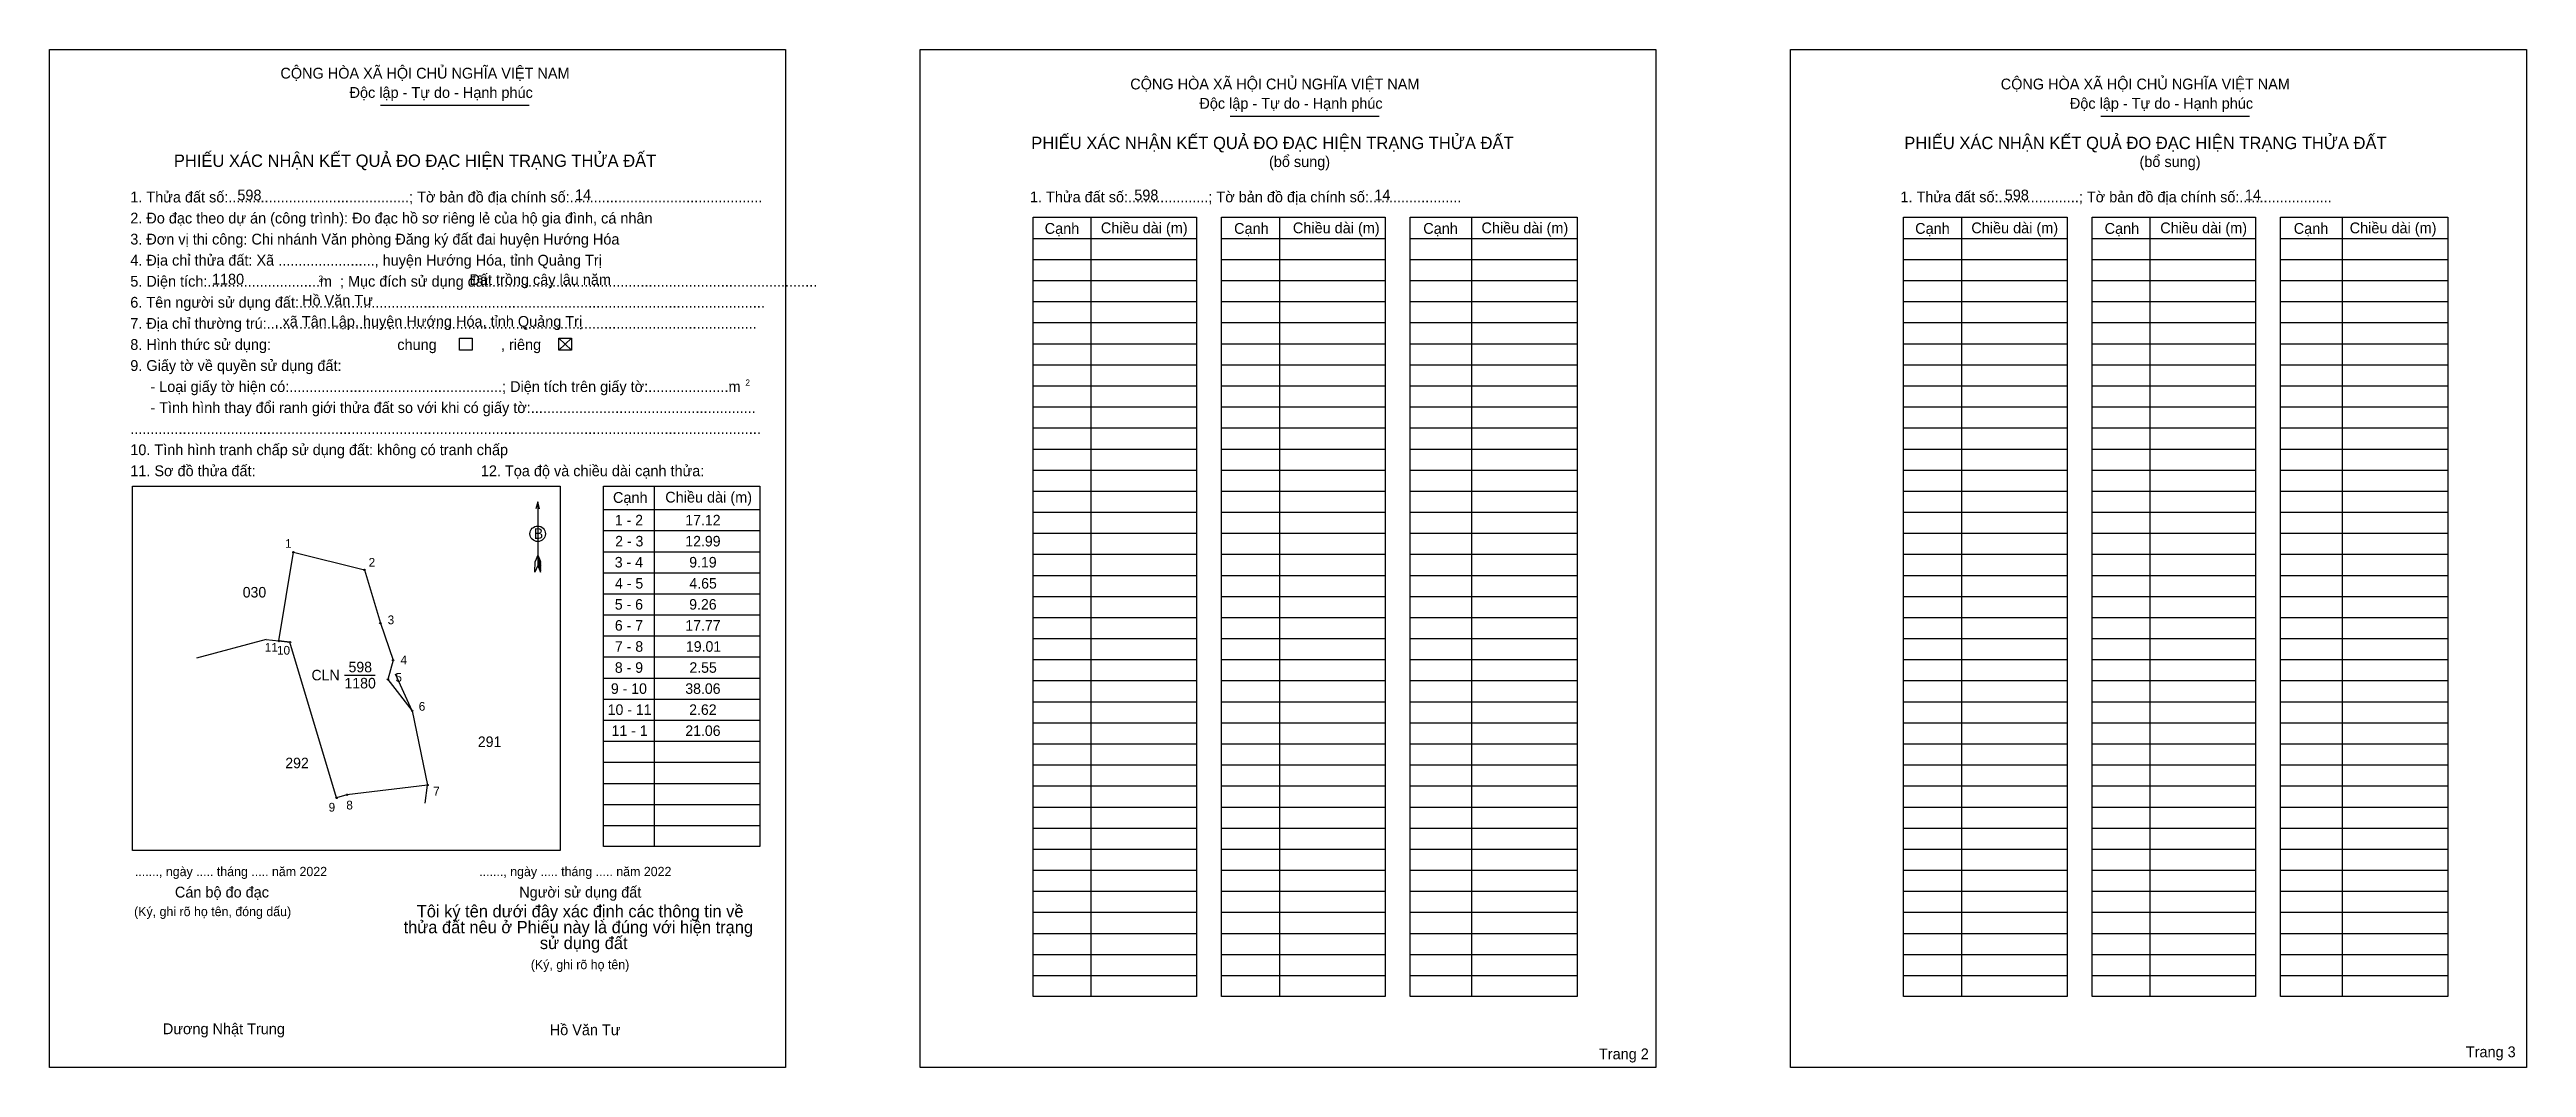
# Model space of a CAD drawing. Extents: x 548487 to 549067, y 1836420 to 1836658.
import ezdxf

# ---------------------------------------------------------------- set-up
doc = ezdxf.new("R2010")
doc.units = 0
for name, color, linetype in [('Level 1', 7, 'Continuous'), ('Level 10', 7, 'Continuous'), ('Level 11', 7, 'Continuous'), ('Level 13', 7, 'Continuous'), ('Level 2', 7, 'Continuous'), ('Level 25', 7, 'Continuous'), ('Level 48', 7, 'Continuous'), ('Level 50', 7, 'Continuous'), ('Level 52', 7, 'Continuous'), ('Level 55', 7, 'Continuous'), ('Level 6', 7, 'Continuous'), ('Level 9', 7, 'Continuous')]:
    doc.layers.add(name, color=color, linetype=linetype)

msp = doc.modelspace()

# ---------------------------------------------------------------- linework, layer by layer
at = {"layer": 'Level 1'}
for p, q in [((548486.92, 1836657.97), (548486.92, 1836657.97)), ((548690.73, 1836657.97), (548690.73, 1836657.97)), ((548564.39, 1836644.93), (548599.24, 1836644.93)), ((548763.37, 1836642.38), (548798.22, 1836642.38)), ((548967.18, 1836642.38), (549002.03, 1836642.38)), ((548717.18, 1836613.75), (548755.48, 1836613.75)), ((548730.74, 1836618.69), (548730.74, 1836436.23)), ((548761.33, 1836613.75), (548799.62, 1836613.75)), ((548774.89, 1836618.69), (548774.89, 1836436.23)), ((548805.47, 1836613.75), (548844.59, 1836613.75)), ((548819.85, 1836618.69), (548819.85, 1836436.23)), ((548920.99, 1836613.75), (548959.29, 1836613.75)), ((548934.55, 1836618.69), (548934.55, 1836436.23)), ((548965.14, 1836613.75), (549003.44, 1836613.75)), ((548978.7, 1836618.69), (548978.7, 1836436.23)), ((549009.28, 1836613.75), (549048.41, 1836613.75)), ((549023.67, 1836618.69), (549023.67, 1836436.23)), ((548717.18, 1836608.82), (548755.48, 1836608.82)), ((548761.33, 1836608.82), (548799.62, 1836608.82)), ((548805.47, 1836608.82), (548844.59, 1836608.82)), ((548920.99, 1836608.82), (548959.29, 1836608.82)), ((548965.14, 1836608.82), (549003.44, 1836608.82)), ((549009.28, 1836608.82), (549048.41, 1836608.82)), ((548717.18, 1836603.89), (548755.48, 1836603.89)), ((548761.33, 1836603.89), (548799.62, 1836603.89)), ((548805.47, 1836603.89), (548844.59, 1836603.89)), ((548920.99, 1836603.89), (548959.29, 1836603.89)), ((548965.14, 1836603.89), (549003.44, 1836603.89)), ((549009.28, 1836603.89), (549048.41, 1836603.89)), ((548717.18, 1836598.96), (548755.48, 1836598.96)), ((548761.33, 1836598.96), (548799.62, 1836598.96)), ((548805.47, 1836598.96), (548844.59, 1836598.96)), ((548920.99, 1836598.96), (548959.29, 1836598.96)), ((548965.14, 1836598.96), (549003.44, 1836598.96)), ((549009.28, 1836598.96), (549048.41, 1836598.96)), ((548606.16, 1836590.38), (548609.12, 1836587.62)), ((548606.16, 1836587.62), (548609.12, 1836590.38)), ((548717.18, 1836594.03), (548755.48, 1836594.03)), ((548761.33, 1836594.03), (548799.62, 1836594.03)), ((548805.47, 1836594.03), (548844.59, 1836594.03)), ((548920.99, 1836594.03), (548959.29, 1836594.03)), ((548965.14, 1836594.03), (549003.44, 1836594.03)), ((549009.28, 1836594.03), (549048.41, 1836594.03)), ((548717.18, 1836589.1), (548755.48, 1836589.1)), ((548761.33, 1836589.1), (548799.62, 1836589.1)), ((548805.47, 1836589.1), (548844.59, 1836589.1)), ((548920.99, 1836589.1), (548959.29, 1836589.1)), ((548965.14, 1836589.1), (549003.44, 1836589.1)), ((549009.28, 1836589.1), (549048.41, 1836589.1)), ((548717.18, 1836584.17), (548755.48, 1836584.17)), ((548717.18, 1836579.24), (548755.48, 1836579.24)), ((548761.33, 1836584.17), (548799.62, 1836584.17)), ((548761.33, 1836579.24), (548799.62, 1836579.24)), ((548805.47, 1836584.17), (548844.59, 1836584.17)), ((548805.47, 1836579.24), (548844.59, 1836579.24)), ((548920.99, 1836584.17), (548959.29, 1836584.17)), ((548920.99, 1836579.24), (548959.29, 1836579.24)), ((548965.14, 1836584.17), (549003.44, 1836584.17)), ((548965.14, 1836579.24), (549003.44, 1836579.24)), ((549009.28, 1836584.17), (549048.41, 1836584.17)), ((549009.28, 1836579.24), (549048.41, 1836579.24)), ((548717.18, 1836574.31), (548755.48, 1836574.31)), ((548761.33, 1836574.31), (548799.62, 1836574.31)), ((548805.47, 1836574.31), (548844.59, 1836574.31)), ((548920.99, 1836574.31), (548959.29, 1836574.31)), ((548965.14, 1836574.31), (549003.44, 1836574.31)), ((549009.28, 1836574.31), (549048.41, 1836574.31)), ((548717.18, 1836569.37), (548755.48, 1836569.37)), ((548761.33, 1836569.37), (548799.62, 1836569.37)), ((548805.47, 1836569.37), (548844.59, 1836569.37)), ((548920.99, 1836569.37), (548959.29, 1836569.37)), ((548965.14, 1836569.37), (549003.44, 1836569.37)), ((549009.28, 1836569.37), (549048.41, 1836569.37)), ((548717.18, 1836564.44), (548755.48, 1836564.44)), ((548761.33, 1836564.44), (548799.62, 1836564.44)), ((548805.47, 1836564.44), (548844.59, 1836564.44)), ((548920.99, 1836564.44), (548959.29, 1836564.44)), ((548965.14, 1836564.44), (549003.44, 1836564.44)), ((549009.28, 1836564.44), (549048.41, 1836564.44)), ((548506.32, 1836555.74), (548506.32, 1836555.74)), ((548628.45, 1836555.76), (548628.45, 1836471.36)), ((548717.18, 1836559.51), (548755.48, 1836559.51)), ((548761.33, 1836559.51), (548799.62, 1836559.51)), ((548805.47, 1836559.51), (548844.59, 1836559.51)), ((548920.99, 1836559.51), (548959.29, 1836559.51)), ((548965.14, 1836559.51), (549003.44, 1836559.51)), ((549009.28, 1836559.51), (549048.41, 1836559.51)), ((548601.21, 1836552.05), (548601.21, 1836537.13)), ((548616.62, 1836550.26), (548653.19, 1836550.26)), ((548717.18, 1836554.58), (548755.48, 1836554.58)), ((548717.18, 1836549.65), (548755.48, 1836549.65)), ((548761.33, 1836554.58), (548799.62, 1836554.58)), ((548761.33, 1836549.65), (548799.62, 1836549.65)), ((548805.47, 1836554.58), (548844.59, 1836554.58)), ((548805.47, 1836549.65), (548844.59, 1836549.65)), ((548920.99, 1836554.58), (548959.29, 1836554.58)), ((548920.99, 1836549.65), (548959.29, 1836549.65)), ((548965.14, 1836554.58), (549003.44, 1836554.58)), ((548965.14, 1836549.65), (549003.44, 1836549.65)), ((549009.28, 1836554.58), (549048.41, 1836554.58)), ((549009.28, 1836549.65), (549048.41, 1836549.65)), ((548616.62, 1836545.33), (548653.19, 1836545.33)), ((548717.18, 1836544.72), (548755.48, 1836544.72)), ((548761.33, 1836544.72), (548799.62, 1836544.72)), ((548805.47, 1836544.72), (548844.59, 1836544.72)), ((548920.99, 1836544.72), (548959.29, 1836544.72)), ((548965.14, 1836544.72), (549003.44, 1836544.72)), ((549009.28, 1836544.72), (549048.41, 1836544.72)), ((548600.55, 1836535.61), (548600.58, 1836538.08)), ((548601.21, 1836539.6), (548600.58, 1836538.08)), ((548601.21, 1836539.6), (548601.84, 1836538.08)), ((548601.21, 1836539.39), (548601.84, 1836537.86)), ((548601.21, 1836539.17), (548601.84, 1836537.64)), ((548601.21, 1836538.96), (548601.85, 1836537.42)), ((548601.21, 1836538.74), (548601.85, 1836537.2)), ((548601.21, 1836538.52), (548601.85, 1836536.98)), ((548601.21, 1836538.31), (548601.85, 1836536.76)), ((548601.21, 1836538.1), (548601.86, 1836536.54)), ((548601.87, 1836535.61), (548601.84, 1836538.08)), ((548616.62, 1836540.39), (548653.19, 1836540.39)), ((548717.18, 1836539.79), (548755.48, 1836539.79)), ((548761.33, 1836539.79), (548799.62, 1836539.79)), ((548805.47, 1836539.79), (548844.59, 1836539.79)), ((548920.99, 1836539.79), (548959.29, 1836539.79)), ((548965.14, 1836539.79), (549003.44, 1836539.79)), ((549009.28, 1836539.79), (549048.41, 1836539.79)), ((548601.21, 1836537.13), (548600.55, 1836535.61)), ((548601.21, 1836537.88), (548601.86, 1836536.31)), ((548601.21, 1836537.67), (548601.86, 1836536.09)), ((548601.21, 1836537.46), (548601.87, 1836535.88)), ((548601.21, 1836537.13), (548601.87, 1836535.61)), ((548616.62, 1836535.46), (548653.19, 1836535.46)), ((548717.18, 1836534.86), (548755.48, 1836534.86)), ((548761.33, 1836534.86), (548799.62, 1836534.86)), ((548805.47, 1836534.86), (548844.59, 1836534.86)), ((548920.99, 1836534.86), (548959.29, 1836534.86)), ((548965.14, 1836534.86), (549003.44, 1836534.86)), ((549009.28, 1836534.86), (549048.41, 1836534.86)), ((548616.62, 1836530.53), (548653.19, 1836530.53)), ((548717.18, 1836529.93), (548755.48, 1836529.93)), ((548761.33, 1836529.93), (548799.62, 1836529.93)), ((548805.47, 1836529.93), (548844.59, 1836529.93)), ((548920.99, 1836529.93), (548959.29, 1836529.93)), ((548965.14, 1836529.93), (549003.44, 1836529.93)), ((549009.28, 1836529.93), (549048.41, 1836529.93)), ((548616.62, 1836525.6), (548653.19, 1836525.6)), ((548616.62, 1836520.67), (548653.19, 1836520.67)), ((548717.18, 1836524.99), (548755.48, 1836524.99)), ((548761.33, 1836524.99), (548799.62, 1836524.99)), ((548805.47, 1836524.99), (548844.59, 1836524.99)), ((548920.99, 1836524.99), (548959.29, 1836524.99)), ((548965.14, 1836524.99), (549003.44, 1836524.99)), ((549009.28, 1836524.99), (549048.41, 1836524.99)), ((548616.62, 1836515.74), (548653.19, 1836515.74)), ((548717.18, 1836520.06), (548755.48, 1836520.06)), ((548717.18, 1836515.13), (548755.48, 1836515.13)), ((548761.33, 1836520.06), (548799.62, 1836520.06)), ((548761.33, 1836515.13), (548799.62, 1836515.13)), ((548805.47, 1836520.06), (548844.59, 1836520.06)), ((548805.47, 1836515.13), (548844.59, 1836515.13)), ((548920.99, 1836520.06), (548959.29, 1836520.06)), ((548920.99, 1836515.13), (548959.29, 1836515.13)), ((548965.14, 1836520.06), (549003.44, 1836520.06)), ((548965.14, 1836515.13), (549003.44, 1836515.13)), ((549009.28, 1836520.06), (549048.41, 1836520.06)), ((549009.28, 1836515.13), (549048.41, 1836515.13)), ((548616.62, 1836510.81), (548653.19, 1836510.81)), ((548717.18, 1836510.2), (548755.48, 1836510.2)), ((548761.33, 1836510.2), (548799.62, 1836510.2)), ((548805.47, 1836510.2), (548844.59, 1836510.2)), ((548920.99, 1836510.2), (548959.29, 1836510.2)), ((548965.14, 1836510.2), (549003.44, 1836510.2)), ((549009.28, 1836510.2), (549048.41, 1836510.2)), ((548616.62, 1836505.88), (548653.19, 1836505.88)), ((548717.18, 1836505.27), (548755.48, 1836505.27)), ((548761.33, 1836505.27), (548799.62, 1836505.27)), ((548805.47, 1836505.27), (548844.59, 1836505.27)), ((548920.99, 1836505.27), (548959.29, 1836505.27)), ((548965.14, 1836505.27), (549003.44, 1836505.27)), ((549009.28, 1836505.27), (549048.41, 1836505.27)), ((548616.62, 1836500.95), (548653.19, 1836500.95)), ((548717.18, 1836500.34), (548755.48, 1836500.34)), ((548761.33, 1836500.34), (548799.62, 1836500.34)), ((548805.47, 1836500.34), (548844.59, 1836500.34)), ((548920.99, 1836500.34), (548959.29, 1836500.34)), ((548965.14, 1836500.34), (549003.44, 1836500.34)), ((549009.28, 1836500.34), (549048.41, 1836500.34)), ((548616.62, 1836496.01), (548653.19, 1836496.01)), ((548717.18, 1836495.41), (548755.48, 1836495.41)), ((548761.33, 1836495.41), (548799.62, 1836495.41)), ((548805.47, 1836495.41), (548844.59, 1836495.41)), ((548920.99, 1836495.41), (548959.29, 1836495.41)), ((548965.14, 1836495.41), (549003.44, 1836495.41)), ((549009.28, 1836495.41), (549048.41, 1836495.41)), ((548616.62, 1836491.08), (548653.19, 1836491.08)), ((548616.62, 1836486.15), (548653.19, 1836486.15)), ((548717.18, 1836490.48), (548755.48, 1836490.48)), ((548761.33, 1836490.48), (548799.62, 1836490.48)), ((548805.47, 1836490.48), (548844.59, 1836490.48)), ((548920.99, 1836490.48), (548959.29, 1836490.48)), ((548965.14, 1836490.48), (549003.44, 1836490.48)), ((549009.28, 1836490.48), (549048.41, 1836490.48)), ((548616.62, 1836481.22), (548653.19, 1836481.22)), ((548717.18, 1836485.55), (548755.48, 1836485.55)), ((548717.18, 1836480.61), (548755.48, 1836480.61)), ((548761.33, 1836485.55), (548799.62, 1836485.55)), ((548761.33, 1836480.61), (548799.62, 1836480.61)), ((548805.47, 1836485.55), (548844.59, 1836485.55)), ((548805.47, 1836480.61), (548844.59, 1836480.61)), ((548920.99, 1836485.55), (548959.29, 1836485.55)), ((548920.99, 1836480.61), (548959.29, 1836480.61)), ((548965.14, 1836485.55), (549003.44, 1836485.55)), ((548965.14, 1836480.61), (549003.44, 1836480.61)), ((549009.28, 1836485.55), (549048.41, 1836485.55)), ((549009.28, 1836480.61), (549048.41, 1836480.61)), ((548616.62, 1836476.29), (548653.19, 1836476.29)), ((548717.18, 1836475.68), (548755.48, 1836475.68)), ((548761.33, 1836475.68), (548799.62, 1836475.68)), ((548805.47, 1836475.68), (548844.59, 1836475.68)), ((548920.99, 1836475.68), (548959.29, 1836475.68)), ((548965.14, 1836475.68), (549003.44, 1836475.68)), ((549009.28, 1836475.68), (549048.41, 1836475.68)), ((548606.48, 1836470.41), (548606.48, 1836470.41)), ((548717.18, 1836470.75), (548755.48, 1836470.75)), ((548761.33, 1836470.75), (548799.62, 1836470.75)), ((548805.47, 1836470.75), (548844.59, 1836470.75)), ((548920.99, 1836470.75), (548959.29, 1836470.75)), ((548965.14, 1836470.75), (549003.44, 1836470.75)), ((549009.28, 1836470.75), (549048.41, 1836470.75)), ((548717.18, 1836465.82), (548755.48, 1836465.82)), ((548761.33, 1836465.82), (548799.62, 1836465.82)), ((548805.47, 1836465.82), (548844.59, 1836465.82)), ((548920.99, 1836465.82), (548959.29, 1836465.82)), ((548965.14, 1836465.82), (549003.44, 1836465.82)), ((549009.28, 1836465.82), (549048.41, 1836465.82)), ((548717.18, 1836460.89), (548755.48, 1836460.89)), ((548761.33, 1836460.89), (548799.62, 1836460.89)), ((548805.47, 1836460.89), (548844.59, 1836460.89)), ((548920.99, 1836460.89), (548959.29, 1836460.89)), ((548965.14, 1836460.89), (549003.44, 1836460.89)), ((549009.28, 1836460.89), (549048.41, 1836460.89)), ((548717.18, 1836455.96), (548755.48, 1836455.96)), ((548717.18, 1836451.03), (548755.48, 1836451.03)), ((548761.33, 1836455.96), (548799.62, 1836455.96)), ((548761.33, 1836451.03), (548799.62, 1836451.03)), ((548805.47, 1836455.96), (548844.59, 1836455.96)), ((548805.47, 1836451.03), (548844.59, 1836451.03)), ((548920.99, 1836455.96), (548959.29, 1836455.96)), ((548920.99, 1836451.03), (548959.29, 1836451.03)), ((548965.14, 1836455.96), (549003.44, 1836455.96)), ((548965.14, 1836451.03), (549003.44, 1836451.03)), ((549009.28, 1836455.96), (549048.41, 1836455.96)), ((549009.28, 1836451.03), (549048.41, 1836451.03)), ((548717.18, 1836446.1), (548755.48, 1836446.1)), ((548761.33, 1836446.1), (548799.62, 1836446.1)), ((548805.47, 1836446.1), (548844.59, 1836446.1)), ((548920.99, 1836446.1), (548959.29, 1836446.1)), ((548965.14, 1836446.1), (549003.44, 1836446.1)), ((549009.28, 1836446.1), (549048.41, 1836446.1)), ((548717.18, 1836441.16), (548755.48, 1836441.16)), ((548761.33, 1836441.16), (548799.62, 1836441.16)), ((548805.47, 1836441.16), (548844.59, 1836441.16)), ((548920.99, 1836441.16), (548959.29, 1836441.16)), ((548965.14, 1836441.16), (549003.44, 1836441.16)), ((549009.28, 1836441.16), (549048.41, 1836441.16)), ((548659.24, 1836419.63), (548659.24, 1836419.63)), ((548863.04, 1836419.63), (548863.04, 1836419.63))]:
    msp.add_line(p, q, dxfattribs=at)
for points in [[(548717.18, 1836618.69), (548755.48, 1836618.69), (548755.48, 1836436.23), (548717.18, 1836436.23)], [(548761.33, 1836618.69), (548799.62, 1836618.69), (548799.62, 1836436.23), (548761.33, 1836436.23)], [(548805.47, 1836618.69), (548844.59, 1836618.69), (548844.59, 1836436.23), (548805.47, 1836436.23)], [(548920.99, 1836618.69), (548959.29, 1836618.69), (548959.29, 1836436.23), (548920.99, 1836436.23)], [(548965.14, 1836618.69), (549003.44, 1836618.69), (549003.44, 1836436.23), (548965.14, 1836436.23)], [(549009.28, 1836618.69), (549048.41, 1836618.69), (549048.41, 1836436.23), (549009.28, 1836436.23)], [(548506.32, 1836555.74), (548606.48, 1836555.74), (548606.48, 1836470.41), (548506.32, 1836470.41)], [(548616.62, 1836555.76), (548653.19, 1836555.76), (548653.19, 1836471.36), (548616.62, 1836471.36)]]:
    msp.add_lwpolyline(points, close=True, dxfattribs=at)
msp.add_lwpolyline([(548601.64, 1836550.47), (548601.21, 1836552.05), (548600.78, 1836550.47)], dxfattribs=at)
msp.add_circle((548601.21, 1836544.59), 1.82, dxfattribs=at)
at = {"layer": 'Level 10'}
msp.add_lwpolyline([(548556.56, 1836483.48), (548554.12, 1836482.74), (548543.21, 1836519.2), (548540.6, 1836519.49), (548544.01, 1836540.27), (548560.62, 1836536.12), (548564.37, 1836523.68), (548567.34, 1836514.98), (548566.15, 1836510.48), (548571.82, 1836503.16), (548575.44, 1836485.76)], close=True, dxfattribs=at)
at = {"layer": 'Level 11'}
for centre in [(548544.01, 1836540.27), (548560.62, 1836536.12), (548564.37, 1836523.68), (548540.6, 1836519.49), (548543.21, 1836519.2), (548567.34, 1836514.98), (548566.15, 1836510.48), (548571.82, 1836503.16), (548575.44, 1836485.76), (548554.12, 1836482.74), (548556.56, 1836483.48), (548556.56, 1836483.48)]:
    msp.add_circle(centre, 0.164, dxfattribs=at)
at = {"layer": 'Level 2'}
for points in [[(548486.91, 1836657.97), (548659.23, 1836657.97), (548659.23, 1836419.63), (548486.91, 1836419.63)], [(548690.73, 1836657.97), (548863.04, 1836657.97), (548863.04, 1836419.63), (548690.73, 1836419.63)], [(548894.54, 1836657.97), (549066.86, 1836657.97), (549066.86, 1836419.63), (548894.54, 1836419.63)]]:
    msp.add_lwpolyline(points, close=True, dxfattribs=at)
at = {"layer": 'Level 25'}
for p, q in [((548540.6, 1836519.49), (548543.21, 1836519.2)), ((548571.82, 1836503.16), (548575.44, 1836485.76)), ((548575.44, 1836485.76), (548556.56, 1836483.48))]:
    msp.add_line(p, q, dxfattribs=at)
at = {"layer": 'Level 50'}
for points in [[(548582.87, 1836590.38), (548585.83, 1836590.38), (548585.83, 1836587.62), (548582.87, 1836587.62)], [(548606.16, 1836590.38), (548609.12, 1836590.38), (548609.12, 1836587.62), (548606.16, 1836587.62)]]:
    msp.add_lwpolyline(points, close=True, dxfattribs=at)
at = {"layer": 'Level 9'}
for p, q in [((548537.63, 1836519.81), (548521.31, 1836515.47)), ((548537.63, 1836519.81), (548540.6, 1836519.49)), ((548555.97, 1836511.5), (548563.13, 1836511.5)), ((548571.82, 1836503.16), (548567.88, 1836511.72)), ((548574.86, 1836481.48), (548575.44, 1836485.76))]:
    msp.add_line(p, q, dxfattribs=at)

# ---------------------------------------------------------------- texts
at = {"layer": 'Level 1'}
for s, height, p in [('CỘNG HÒA XÃ HỘI CHỦ NGHĨA VIỆT NAM', 2.5312, (548540.97, 1836651.17)), ('Độc lập - Tự do - Hạnh phúc', 2.5312, (548557.16, 1836646.65)), ('CỘNG HÒA XÃ HỘI CHỦ NGHĨA VIỆT NAM', 2.5312, (548739.95, 1836648.63)), ('CỘNG HÒA XÃ HỘI CHỦ NGHĨA VIỆT NAM', 2.5312, (548943.76, 1836648.63)), ('Độc lập - Tự do - Hạnh phúc', 2.5312, (548756.14, 1836644.11)), ('Độc lập - Tự do - Hạnh phúc', 2.5312, (548959.95, 1836644.11)), ('PHIẾU XÁC NHẬN KẾT QUẢ ĐO ĐẠC HIỆN TRẠNG THỬA ĐẤT', 2.8931, (548716.77, 1836634.66)), ('PHIẾU XÁC NHẬN KẾT QUẢ ĐO ĐẠC HIỆN TRẠNG THỬA ĐẤT', 2.8931, (548921.18, 1836634.66)), ('PHIẾU XÁC NHẬN KẾT QUẢ ĐO ĐẠC HIỆN TRẠNG THỬA ĐẤT', 2.8931, (548516.03, 1836630.5)), ('(bổ sung)', 2.531, (548772.44, 1836630.46)), ('(bổ sung)', 2.531, (548976.26, 1836630.46)), ('1. Thửa đất số:.............................................; Tờ bản đồ địa chính số:................................................', 2.53118, (548505.82, 1836622.17)), ('1. Thửa đất số:....................; Tờ bản đồ địa chính số:.......................', 2.5312, (548716.47, 1836622.2)), ('1. Thửa đất số:....................; Tờ bản đồ địa chính số:.......................', 2.5312, (548920.28, 1836622.2)), ('2. Đo đạc theo dự án (công trình): Đo đạc hồ sơ riêng lẻ của hộ gia đình, cá nhân', 2.5312, (548505.82, 1836617.24)), ('3. Đơn vị thi công: Chi nhánh Văn phòng Đăng ký đất đai huyện Hướng Hóa', 2.5312, (548505.82, 1836612.31)), ('Cạnh', 2.531, (548719.92, 1836614.82)), ('Chiều dài (m)', 2.5312, (548733.07, 1836614.95)), ('Cạnh', 2.531, (548764.27, 1836614.82)), ('Chiều dài (m)', 2.5312, (548778.03, 1836614.95)), ('Cạnh', 2.531, (548808.56, 1836614.82)), ('Chiều dài (m)', 2.5312, (548822.18, 1836614.95)), ('Cạnh', 2.531, (548923.73, 1836614.82)), ('Chiều dài (m)', 2.5312, (548936.88, 1836614.95)), ('Cạnh', 2.531, (548968.09, 1836614.82)), ('Chiều dài (m)', 2.5312, (548981.12, 1836614.95)), ('Cạnh', 2.531, (549012.37, 1836614.82)), ('Chiều dài (m)', 2.5312, (549025.47, 1836614.95)), ('4. Địa chỉ thửa đất: Xã ........................, huyện Hướng Hóa, tỉnh Quảng Trị', 2.5312, (548505.82, 1836607.38)), ('5. Diện tích:............................m  ; Mục đích sử dụng đất:.................................................................................', 2.53118, (548505.82, 1836602.45)), ('2', 1.45, (548549.88, 1836603.6)), ('6. Tên người sử dụng đất:....................................................................................................................', 2.53118, (548505.82, 1836597.52)), ('7. Địa chỉ thường trú:..........................................................................................................................', 2.53118, (548505.82, 1836592.58)), ('chung                , riêng', 2.5312, (548568.34, 1836587.63)), ('9. Giấy tờ về quyền sử dụng đất:', 2.5312, (548505.82, 1836582.72)), ('     - Loại giấy tờ hiện có:.....................................................; Diện tích trên giấy tờ:....................m', 2.53118, (548505.82, 1836577.79)), ('2', 1.45, (548649.84, 1836579.27)), ('     - Tình hình thay đổi ranh giới thửa đất so với khi có giấy tờ:........................................................', 2.53118, (548505.82, 1836572.86)), ('.............................................................................................................................................................', 2.53118, (548505.82, 1836567.93)), ('10. Tình hình tranh chấp sử dụng đất: không có tranh chấp', 2.5312, (548505.82, 1836563)), ('11. Sơ đồ thửa đất:', 2.5312, (548505.82, 1836558.07)), ('12. Tọa độ và chiều dài cạnh thửa:', 2.5312, (548587.9, 1836558.07)), ('Cạnh', 2.531, (548618.84, 1836551.82)), ('Chiều dài (m)', 2.5312, (548631.08, 1836551.9)), ('B', 2.47, (548600.3, 1836543.4)), ('......., ngày ..... tháng ..... năm 2022', 2.1697, (548506.9, 1836464.43)), ('......., ngày ..... tháng ..... năm 2022', 2.1697, (548587.52, 1836464.43)), ('(Ký, ghi rõ họ tên, đóng dấu)', 2.1697, (548506.71, 1836455.06)), ('Cán bộ đo đạc', 2.5312, (548516.27, 1836459.42)), ('Tôi ký tên dưới đây xác định các thông tin về', 2.8763, (548572.89, 1836454.78)), ('Người sử dụng đất', 2.5312, (548596.89, 1836459.42)), ('thửa đất nêu ở Phiếu này là đúng với hiện trạng', 2.8763, (548569.81, 1836451.06)), ('sử dụng đất', 2.8763, (548601.72, 1836447.35)), ('(Ký, ghi rõ họ tên)', 2.1697, (548599.6, 1836442.64)), ('Dương Nhật Trung', 2.5312, (548513.45, 1836427.42)), ('Trang 2', 2.531, (548849.7, 1836421.54)), ('Trang 3', 2.531, (549052.66, 1836422.03))]:
    msp.add_text(s, height=height, dxfattribs=at).set_placement(p)
at = {"layer": 'Level 13'}
for s, p in [('CLN', (548548.25, 1836510.27)), ('1180', (548555.97, 1836508.38)), ('598', (548556.92, 1836512.16))]:
    msp.add_text(s, height=2.466, dxfattribs=at).set_placement(p)
at = {"layer": 'Level 48'}
msp.add_text('8. Hình thức sử dụng:', height=2.5313, dxfattribs=at).set_placement((548505.82, 1836587.65))
at = {"layer": 'Level 52'}
for s, p in [('1 - 2', (548619.27, 1836546.56)), ('2 - 3', (548619.35, 1836541.63)), ('17.12', (548635.77, 1836546.56)), ('12.99', (548635.77, 1836541.63)), ('3 - 4', (548619.26, 1836536.7)), ('9.19', (548636.69, 1836536.7)), ('4 - 5', (548619.32, 1836531.76)), ('4.65', (548636.73, 1836531.76)), ('030', (548532.14, 1836529.67)), ('5 - 6', (548619.27, 1836526.83)), ('9.26', (548636.68, 1836526.83)), ('6 - 7', (548619.28, 1836521.9)), ('17.77', (548635.78, 1836521.9)), ('7 - 8', (548619.3, 1836516.97)), ('19.01', (548635.92, 1836516.97)), ('9 - 10', (548618.35, 1836507.11)), ('8 - 9', (548619.28, 1836512.04)), ('38.06', (548635.77, 1836507.11)), ('2.55', (548636.73, 1836512.04)), ('10 - 11', (548617.6, 1836502.18)), ('2.62', (548636.68, 1836502.18)), ('11 - 1', (548618.51, 1836497.25)), ('21.06', (548635.77, 1836497.25)), ('292', (548542.11, 1836489.69)), ('291', (548587.2, 1836494.67))]:
    msp.add_text(s, height=2.466, dxfattribs=at).set_placement(p)
at = {"layer": 'Level 55'}
for s, p in [('1', (548543.99, 1836540.27)), ('2', (548560.59, 1836536.12)), ('3', (548564.34, 1836523.68)), ('11', (548540.55, 1836519.49)), ('10', (548543.15, 1836519.2)), ('4', (548567.31, 1836514.98)), ('5', (548566.12, 1836510.48)), ('6', (548571.79, 1836503.16)), ('7', (548575.41, 1836485.76)), ('9', (548554.09, 1836482.74)), ('8', (548556.53, 1836483.48))]:
    msp.add_text(s, height=0.0822, dxfattribs=at).set_placement(p)
at = {"layer": 'Level 6'}
for s, height, p in [('598', 2.531, (548530.89, 1836622.64)), ('14', 2.531, (548609.94, 1836622.68)), ('598', 2.531, (548740.89, 1836622.64)), ('14', 2.531, (548797.12, 1836622.66)), ('598', 2.531, (548944.7, 1836622.64)), ('14', 2.531, (549000.93, 1836622.66)), ('1180', 2.531, (548524.94, 1836602.94)), ('Đất trồng cây lâu năm', 2.5313, (548585.25, 1836602.84)), ('Hồ Văn Tư', 2.531, (548546.05, 1836597.99)), (', xã Tân Lập, huyện Hướng Hóa, tỉnh Quảng Trị', 2.5313, (548539.59, 1836593.05)), ('Hồ Văn Tư', 2.531, (548604.03, 1836427.19))]:
    msp.add_text(s, height=height, dxfattribs=at).set_placement(p)
at = {"layer": 'Level 9'}
for s, height, p in [('1', 2.05, (548542.08, 1836541.3)), ('2', 2.05, (548561.63, 1836536.88)), ('3', 2.05, (548566.08, 1836523.41)), ('11', 2.055, (548537.31, 1836516.97)), ('10', 2.055, (548540.17, 1836516.28)), ('4', 2.05, (548569.1, 1836514.04)), ('5', 2.05, (548567.91, 1836509.94)), ('6', 2.05, (548573.36, 1836503.16)), ('9', 2.05, (548552.26, 1836479.54)), ('8', 2.05, (548556.4, 1836480.04)), ('7', 2.05, (548576.75, 1836483.29))]:
    msp.add_text(s, height=height, dxfattribs=at).set_placement(p)

doc.saveas('drawing.dxf')
